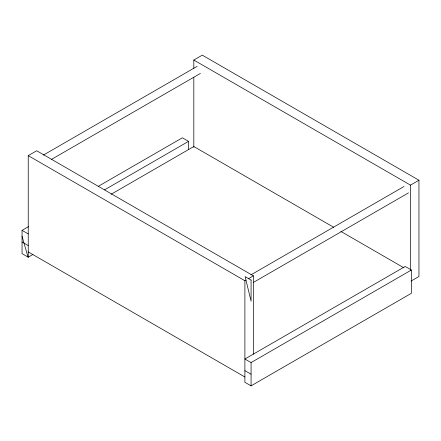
<?xml version="1.0" encoding="UTF-8"?>
<svg xmlns="http://www.w3.org/2000/svg" width="441" height="441" viewBox="0 0 441 441"><rect width="100%" height="100%" fill="white"/><g stroke="black" fill="none" stroke-linecap="round" stroke-linejoin="round"><path stroke-width="0.66" d="M33.003 254.44L28.235 257.191L28.235 155.64L36.708 150.75L253.366 275.834L253.366 354.222M193.82 68.294L193.82 60.042L202.292 55.153L418.95 180.237L418.95 276.496L411.04 281.066M43.444 155.067L197.121 66.343M51.503 159.388L200.412 73.421M28.235 257.191L22.05 253.625L22.05 230.351L28.604 226.564M98.337 186.306L182.37 137.79L188.55 141.363L188.55 149.576M104.517 189.878L188.55 141.363M111.099 194.277L193.82 146.522L333.694 227.275M250.946 274.864L404.022 186.482M28.235 155.64L244.893 280.73L246.023 280.074M248.283 278.773L253.366 275.834M193.82 60.042L410.477 185.126L418.95 180.237M253.641 282.284L408.504 192.871M411.392 270.019L405.207 266.447L244.893 359.007L251.072 362.579L411.392 270.019L411.392 293.293L251.072 385.847L244.893 382.281L244.893 280.73M340.838 231.398L403.928 267.825M22.05 230.351L28.235 233.923M22.05 241.988L28.235 245.56M244.893 370.644L251.072 374.216M28.235 251.905L244.893 376.989M22.05 236.172L28.003 257.059M410.477 185.126L410.477 270.388M251.072 362.579L251.072 385.847M193.82 77.23L193.82 147.366M251.072 280.068L245.119 276.628L251.072 301.225L251.072 280.068"/></g></svg>
